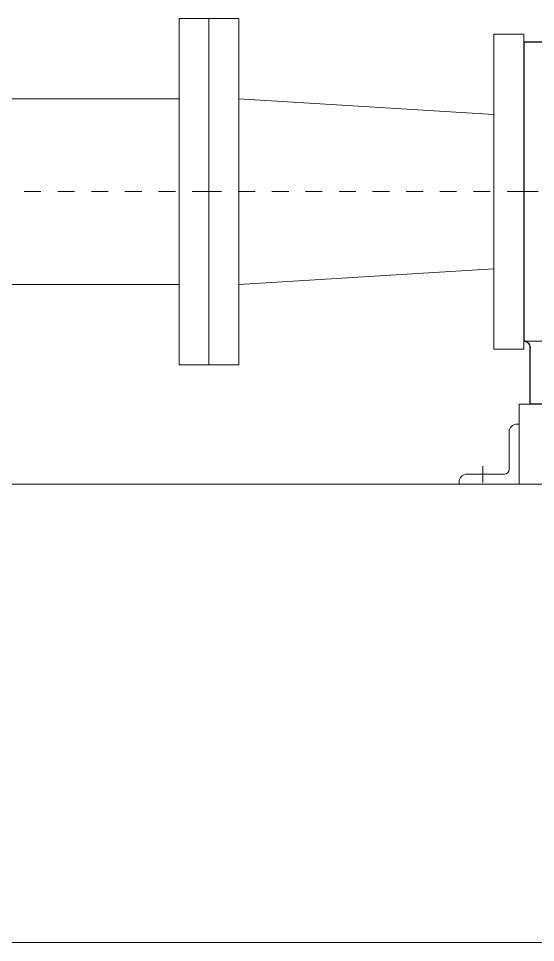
# Model space of a CAD drawing. Header units: millimetres. Extents: x 100 to 1590, y 100 to 694.
# Drawn here: x 1393.74 to 1396.82, y 543.83 to 549.34 of the extents above; entities that cross this region are included whole.
import ezdxf

# ---------------------------------------------------------------- set-up
doc = ezdxf.new("R2010")
doc.units = ezdxf.units.MM
for name, pattern in [('AM_DIN_G_W050x2', [6.875, 4.75, -0.875, 0.375, -0.875]), ('CENTER', [2, 1.25, -0.25, 0.25, -0.25]), ('CENTER2', [1.125, 0.75, -0.125, 0.125, -0.125]), ('SGC_DASHDOT', [1, 0.5, -0.25, 0, -0.25])]:
    doc.linetypes.add(name, pattern=pattern)
for name, color, linetype, lineweight in [('Centro', 1, 'CENTER', 5), ('CONTORN 1', 7, 'Continuous', 25), ('contorno', 1, 'Continuous', 9), ('PAREDE', 7, 'Continuous', 9), ('SGC-Conexoes (Linhas Externas)', 6, 'Continuous', 9), ('SGC-EIXOS', 9, 'SGC_DASHDOT', 9), ('SGC-Tubos (Desenho Bifilar)', 6, 'Continuous', 9)]:
    doc.layers.add(name, color=color, linetype=linetype, lineweight=lineweight)

# ---------------------------------------------------------------- blocks, each defined once
blk = doc.blocks.new('carcaça de saída WHT 40')
at = {"layer": 'Centro', "linetype": 'CENTER2', "lineweight": 20}
blk.add_line((645.76, 8974.05), (683.87, 8974.05), dxfattribs=at)
at = {"layer": 'Centro', "linetype": 'AM_DIN_G_W050x2'}
blk.add_line((642.28, 8836.05), (642.28, 8854.05), dxfattribs=at)
at = {"layer": 'CONTORN 1'}
for p, q in [((654.28, 8881.05), (654.28, 9067.05)), ((656.28, 9069.05), (676.28, 9069.05)), ((676.28, 9069.05), (676.28, 8879.05)), ((653.2, 8877.19), (643.88, 8861.05)), ((664.28, 8871.05), (664.28, 8859.05)), ((672.28, 8839.05), (672.28, 8875.05)), ((626.28, 8849.05), (626.28, 8839.05)), ((656.28, 8851.05), (628.28, 8851.05)), ((626.28, 8839.05), (672.28, 8839.05))]:
    blk.add_line(p, q, dxfattribs=at)
for centre, radius, start, end in [((656.28, 9067.05), 2, 90, 180), ((646.28, 8881.19), 8, 330, 0), ((656.28, 8881.05), 2, 180, 270), ((656.28, 8871.05), 8, 0, 90), ((676.28, 8875.05), 4, 90, 180), ((656.28, 8859.05), 8, 270, 0), ((628.28, 8849.05), 2, 90, 180)]:
    blk.add_arc(centre, radius, start, end, dxfattribs=at)
at = {"layer": 'contorno'}
blk.add_line((676.28, 8879.05), (656.28, 8879.05), dxfattribs=at)
blk = doc.blocks.new('CHASSI FRONTAL')
at = {"layer": 'Centro'}
blk.add_line((-426.77, 7523.2), (-426.77, 7506.85), dxfattribs=at)
at = {"layer": 'contorno'}
for p, q in [((-1619.87, 7562.65), (-449.87, 7562.65)), ((-449.87, 7562.65), (-449.87, 7511.85)), ((-449.87, 7549.95), (-448.52, 7549.95)), ((-443.52, 7544.95), (-443.52, 7521.2)), ((-440.52, 7518.2), (-416.77, 7518.2)), ((-1619.87, 7511.85), (-449.87, 7511.85)), ((-449.87, 7511.85), (-411.77, 7511.85)), ((-411.77, 7513.2), (-411.77, 7511.85))]:
    blk.add_line(p, q, dxfattribs=at)
for centre, radius, start, end in [((-448.52, 7544.95), 5, 0, 90), ((-440.52, 7521.2), 3, 180, 270), ((-416.77, 7513.2), 5, 0, 90)]:
    blk.add_arc(centre, radius, start, end, dxfattribs=at)
blk = doc.blocks.new('BB-1-CI07-N10-D100-S80', base_point=(483985.44, 8089.72))
at = {"layer": 'SGC-Conexoes (Linhas Externas)'}
for p, q in [((484066.44, 8138.72), (483904.44, 8148.72)), ((484066.44, 8040.72), (483904.44, 8030.72))]:
    blk.add_line(p, q, dxfattribs=at)
for points in [[(483885.44, 7979.72), (483885.44, 8199.72), (483904.44, 8199.72), (483904.44, 7979.72)], [(484085.44, 7989.72), (484085.44, 8189.72), (484066.44, 8189.72), (484066.44, 7989.72)]]:
    blk.add_lwpolyline(points, close=True, dxfattribs=at)
at = {"layer": 'SGC-EIXOS'}
blk.add_line((484085.44, 8089.72), (483885.44, 8089.72), dxfattribs=at)
blk = doc.blocks.new('BB-1-CA06-N10-D100-S0-L744')
at = {"layer": 'SGC-EIXOS'}
blk.add_line((372, 0), (-372, 0), dxfattribs=at)
at = {"layer": 'SGC-Tubos (Desenho Bifilar)'}
for p, q in [((353, 59), (-353, 59)), ((353, -59), (-353, -59))]:
    blk.add_line(p, q, dxfattribs=at)
for points in [[(-372, -110), (-372, 110), (-353, 110), (-353, -110)], [(372, -110), (372, 110), (353, 110), (353, -110)]]:
    blk.add_lwpolyline(points, close=True, dxfattribs=at)

msp = doc.modelspace()

# ---------------------------------------------------------------- linework, layer by layer
at = {"layer": 'PAREDE'}
for p, q in [((1409.6228, 546.5647), (1391.2776, 546.5647)), ((1389.4026, 543.8342), (1470.9651, 543.8342))]:
    msp.add_line(p, q, dxfattribs=at)

# ---------------------------------------------------------------- block references
at = {"layer": 'contorno', "xscale": -0.009375000000000001, "yscale": 0.009375000000000001, "zscale": 0.009375000000000001}
for name, p in [('carcaça de saída WHT 40', (1403.0925, 464.1749)), ('CHASSI FRONTAL', (1392.5067, 476.1412))]:
    msp.add_blockref(name, p, dxfattribs=at)
at = {"layer": 'SGC-Conexoes (Linhas Externas)', "xscale": 0.009375000000000001, "yscale": 0.009375000000000001, "zscale": 0.009375000000000001}
msp.add_blockref('BB-1-CI07-N10-D100-S80', (1395.8149, 548.3066), dxfattribs=at)
at = {"layer": 'SGC-Tubos (Desenho Bifilar)', "xscale": 0.009375000000000001, "yscale": 0.009375000000000001, "zscale": 0.009375000000000001}
msp.add_blockref('BB-1-CA06-N10-D100-S0-L744', (1391.3899, 548.3066), dxfattribs=at)

doc.saveas('drawing.dxf')
